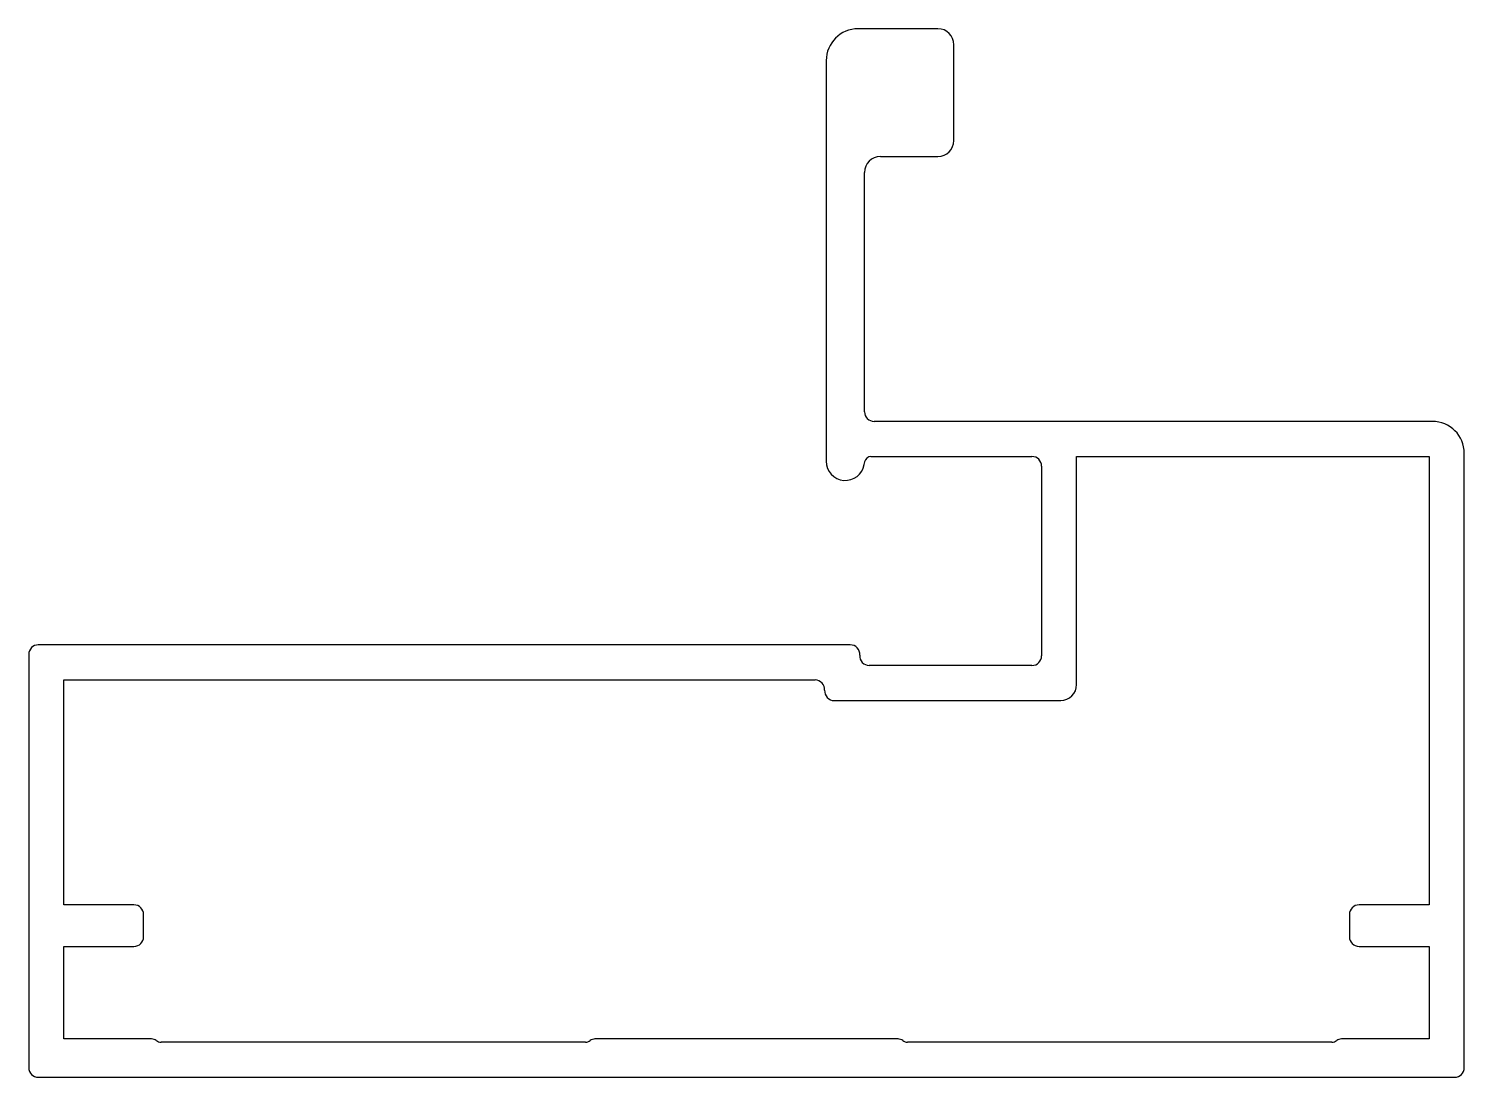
# Model space of a CAD drawing. Extents: x 1109.6 to 1154.6, y 795.6 to 828.5.
import ezdxf

# ---------------------------------------------------------------- set-up
doc = ezdxf.new("R2010")
doc.units = 0
doc.layers.get('0').update_dxf_attribs({"linetype": 'CONTINUOUS'})

msp = doc.modelspace()

# ---------------------------------------------------------------- linework, layer by layer
for p, q in [((1138.106, 828.453), (1135.606, 828.453)), ((1138.606, 824.953), (1138.606, 827.953)), ((1134.606, 827.453), (1134.606, 814.903)), ((1136.306, 824.453), (1138.106, 824.453)), ((1135.806, 816.453), (1135.806, 823.953)), ((1153.607, 816.153), (1136.106, 816.153)), ((1136.008, 815.053), (1141.056, 815.053)), ((1142.456, 807.908), (1142.456, 815.053)), ((1142.456, 815.053), (1153.507, 815.053)), ((1153.507, 815.053), (1153.507, 801.008)), ((1154.607, 795.908), (1154.607, 815.153)), ((1135.797, 814.803), (1135.811, 814.886)), ((1141.356, 814.753), (1141.356, 808.808)), ((1135.357, 809.153), (1109.907, 809.153)), ((1109.607, 808.853), (1109.607, 795.908)), ((1141.056, 808.508), (1135.956, 808.508)), ((1110.707, 801.008), (1110.707, 808.053)), ((1110.707, 808.053), (1134.257, 808.053)), ((1134.856, 807.408), (1141.956, 807.408)), ((1112.907, 801.008), (1110.707, 801.008)), ((1153.507, 801.008), (1151.307, 801.008)), ((1113.207, 800.008), (1113.207, 800.708)), ((1151.007, 800.708), (1151.007, 800.008)), ((1110.707, 796.808), (1110.707, 799.708)), ((1110.707, 799.708), (1112.907, 799.708)), ((1151.307, 799.708), (1153.507, 799.708)), ((1153.507, 799.708), (1153.507, 796.808)), ((1113.457, 796.808), (1110.707, 796.808)), ((1127.057, 796.708), (1113.757, 796.708)), ((1136.857, 796.808), (1127.357, 796.808)), ((1150.457, 796.708), (1137.157, 796.708)), ((1153.507, 796.808), (1150.757, 796.808)), ((1109.907, 795.608), (1154.307, 795.608))]:
    msp.add_line(p, q)
for centre, radius, start, end in [((1135.606, 827.453), 1, 90, 180), ((1138.106, 827.953), 0.5, 0, 90), ((1138.106, 824.953), 0.5, 270, 0), ((1136.306, 823.953), 0.5, 90, 180), ((1136.106, 816.453), 0.3, 180, 270), ((1153.607, 815.153), 1, 0, 90), ((1136.008, 814.853), 0.2, 90, 170.4059), ((1141.056, 814.753), 0.3, 0, 90), ((1135.206, 814.903), 0.6, 180, 350.4059), ((1109.907, 808.853), 0.3, 90, 180), ((1135.357, 808.853), 0.3, 355.6988, 90), ((1135.956, 808.808), 0.3, 175.6988, 270), ((1141.056, 808.808), 0.3, 270, 0), ((1134.257, 807.753), 0.3, 355.6988, 90), ((1141.956, 807.908), 0.5, 270, 0), ((1134.856, 807.708), 0.3, 175.6988, 270), ((1112.907, 800.708), 0.3, 0, 90), ((1151.307, 800.708), 0.3, 90, 180), ((1112.907, 800.008), 0.3, 270, 0), ((1151.307, 800.008), 0.3, 180, 270), ((1113.457, 796.558), 0.25, 53.1301, 90), ((1113.757, 796.958), 0.25, 233.1301, 270), ((1127.057, 796.958), 0.25, 270, 306.8699), ((1127.357, 796.558), 0.25, 90, 126.8699), ((1136.857, 796.558), 0.25, 53.1301, 90), ((1137.157, 796.958), 0.25, 233.1301, 270), ((1150.457, 796.958), 0.25, 270, 306.8699), ((1150.757, 796.558), 0.25, 90, 126.8699), ((1109.907, 795.908), 0.3, 180, 270), ((1154.307, 795.908), 0.3, 270, 0)]:
    msp.add_arc(centre, radius, start, end)

doc.saveas('drawing.dxf')
